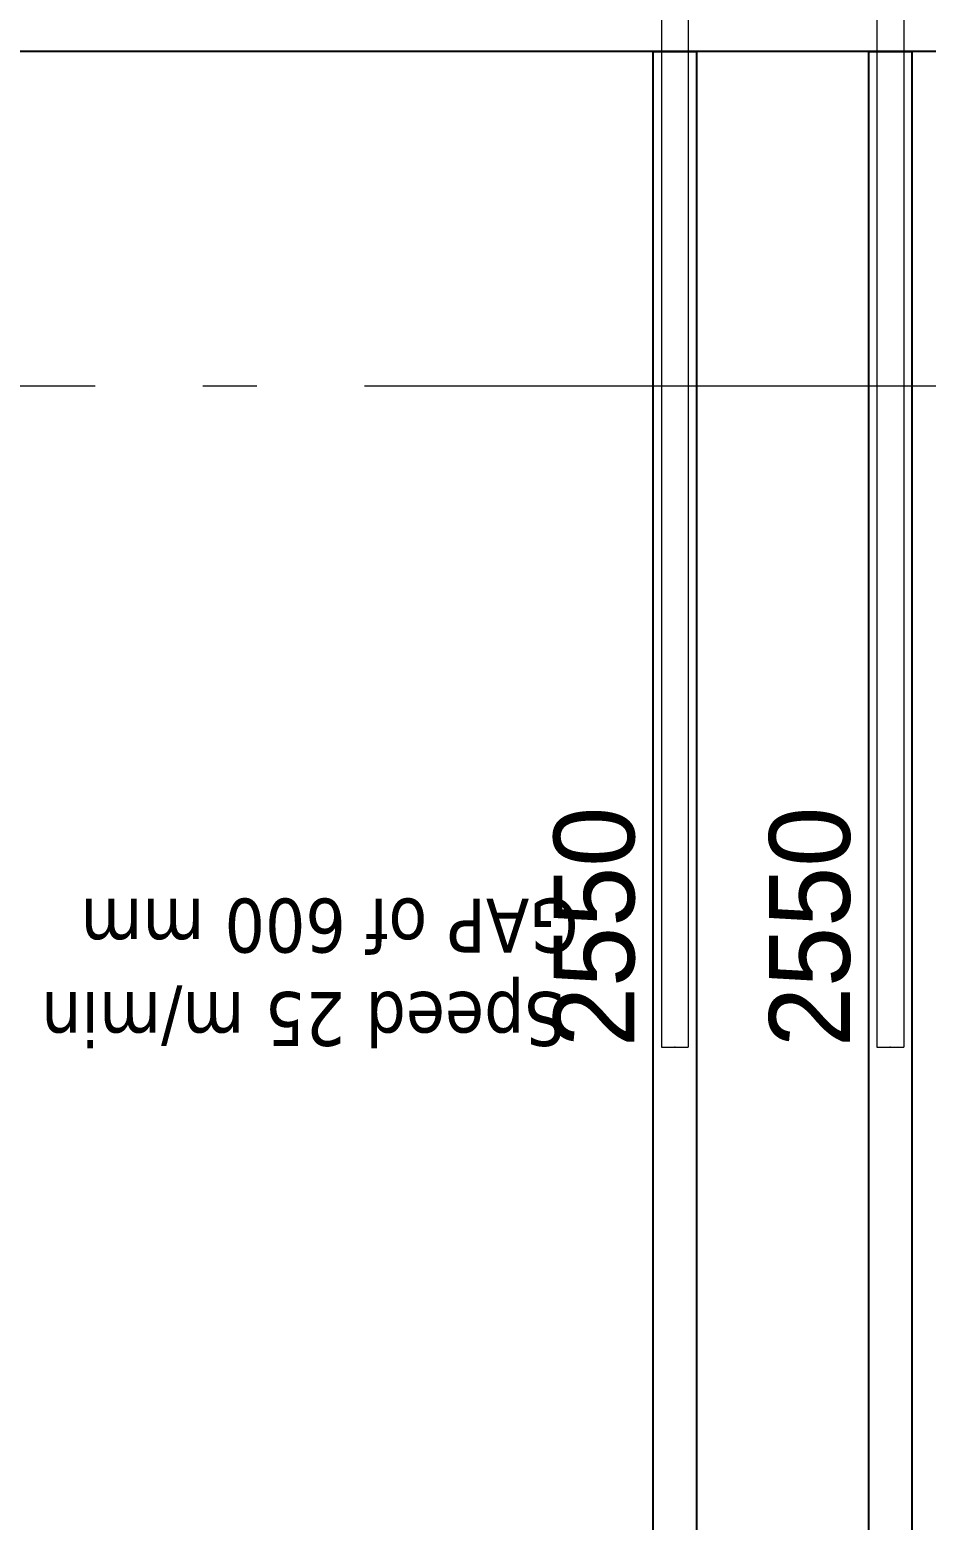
# Model space of a CAD drawing. Header units: millimetres. Extents: x -187347 to 135007, y -6415 to 292048.
# Drawn here: x -66513 to -64849, y 29950 to 32716 of the extents above; entities that cross this region are included whole.
import ezdxf
from ezdxf.enums import TextEntityAlignment as Align

# ---------------------------------------------------------------- set-up
doc = ezdxf.new("R2010")
doc.units = ezdxf.units.MM
doc.header["$LTSCALE"] = 100
doc.linetypes.add('Z_LINE-CNTR', pattern=[17, 12, -2, 1, -2])
doc.layers.get('0').update_dxf_attribs({"lineweight": 18})
doc.layers.add('LAYOUT', color=3, linetype='Continuous', lineweight=18)
doc.layers.add('S-GRID', color=7, linetype='Continuous', lineweight=5)
doc.layers.add('STEEL', color=5, linetype='Continuous')
doc.styles.add('015_100', font='', dxfattribs={"height": 150})
doc.styles.add('MEYN_DIM', font='')
doc.styles.get("Standard").update_dxf_attribs({"font": 'tahoma.ttf'})
doc.styles.get('015_100').set_extended_font_data('Univers 45 Light')
doc.styles.get('MEYN_DIM').set_extended_font_data('Univers 45 Light')

# ---------------------------------------------------------------- blocks, each defined once
blk = doc.blocks.new('updown_2000_2000_1000_3200')
at = {"layer": 'LAYOUT', "color": 3, "linetype": 'Continuous'}
for p, q in [((0, 25), (0, -25)), ((3200, 25), (0, 25)), ((3200, -25), (0, -25))]:
    blk.add_line(p, q, dxfattribs=at)
at = {"layer": 'LAYOUT', "color": 5, "linetype": 'Continuous'}
blk.add_point((0, 0), dxfattribs=at)
at = {"layer": 'LAYOUT', "color": 4, "linetype": 'Continuous', "style": 'MEYN_DIM', "flags": 4}
blk.add_attdef('000', text='', height=150, dxfattribs=at).set_placement((0, 225), align=Align.TOP_LEFT)
blk.add_attdef('000', text='', height=150, dxfattribs=at).set_placement((3175, 225), align=Align.TOP_RIGHT)
at = {"layer": 'LAYOUT', "color": 3, "linetype": 'Continuous', "style": '015_100', "flags": 9}
blk.add_attdef('BLOCK', (-1350, 0), '', height=150, dxfattribs=at)
blk = doc.blocks.new('steel weighing')
at = {"layer": 'STEEL', "color": 7, "linetype": 'ByBlock', "ltscale": 20, "elevation": 1.7}
for points in [[(845830.6, 719201.5), (854381.8, 719201.5), (854381.8, 719121.5), (845830.6, 719121.5)], [(852353.3, 719121.5), (852433.3, 719121.5), (852433.3, 714201.5), (852353.3, 714201.5)], [(852753.3, 719121.5), (852833.3, 719121.5), (852833.3, 714201.5), (852753.3, 714201.5)]]:
    blk.add_lwpolyline(points, close=True, dxfattribs=at)
blk = doc.blocks.new('A$Cf105c868')
for s, p in [('GAP of 600 mm', (4345.4, 8597.8)), ('Speed 25 m/min', (4320, 8424.5))]:
    blk.add_text(s, height=100, rotation=180).set_placement(p)

msp = doc.modelspace()

# ---------------------------------------------------------------- linework, layer by layer
at = {"layer": 'S-GRID', "color": 152, "linetype": 'Z_LINE-CNTR'}
msp.add_line((-89691.4, 32055), (-18064, 32055), dxfattribs=at)

# ---------------------------------------------------------------- block references
at = {"layer": 'LAYOUT', "color": 2, "ltscale": 20}
ref = msp.add_blockref('updown_2000_2000_1000_3200', (-65315.4, 30827.6, 0), dxfattribs=dict(at, rotation=90))
ref.add_attrib('000', '2550', dxfattribs={"color": 4, "linetype": 'Continuous', "ltscale": 20, "height": 150, "rotation": 90, "style": 'MEYN_DIM'}).set_placement((-65540.4, 30827.6, 0), align=Align.TOP_LEFT)
ref = msp.add_blockref('updown_2000_2000_1000_3200', (-64915.4, 30827.6, 0), dxfattribs=dict(at, rotation=90))
ref.add_attrib('000', '2550', dxfattribs={"color": 4, "linetype": 'Continuous', "ltscale": 20, "height": 150, "rotation": 90, "style": 'MEYN_DIM'}).set_placement((-65140.4, 30827.6, 0), align=Align.TOP_LEFT)
at = {"layer": 'LAYOUT', "linetype": 'Continuous'}
msp.add_blockref('A$Cf105c868', (-69839.5, 22505.2, -49387.8), dxfattribs=at)
at = {"layer": 'STEEL', "color": 6, "linetype": 'ByBlock'}
msp.add_blockref('steel weighing', (-917708.7, -686445.9, -1.7), dxfattribs=at)

doc.saveas('drawing.dxf')
